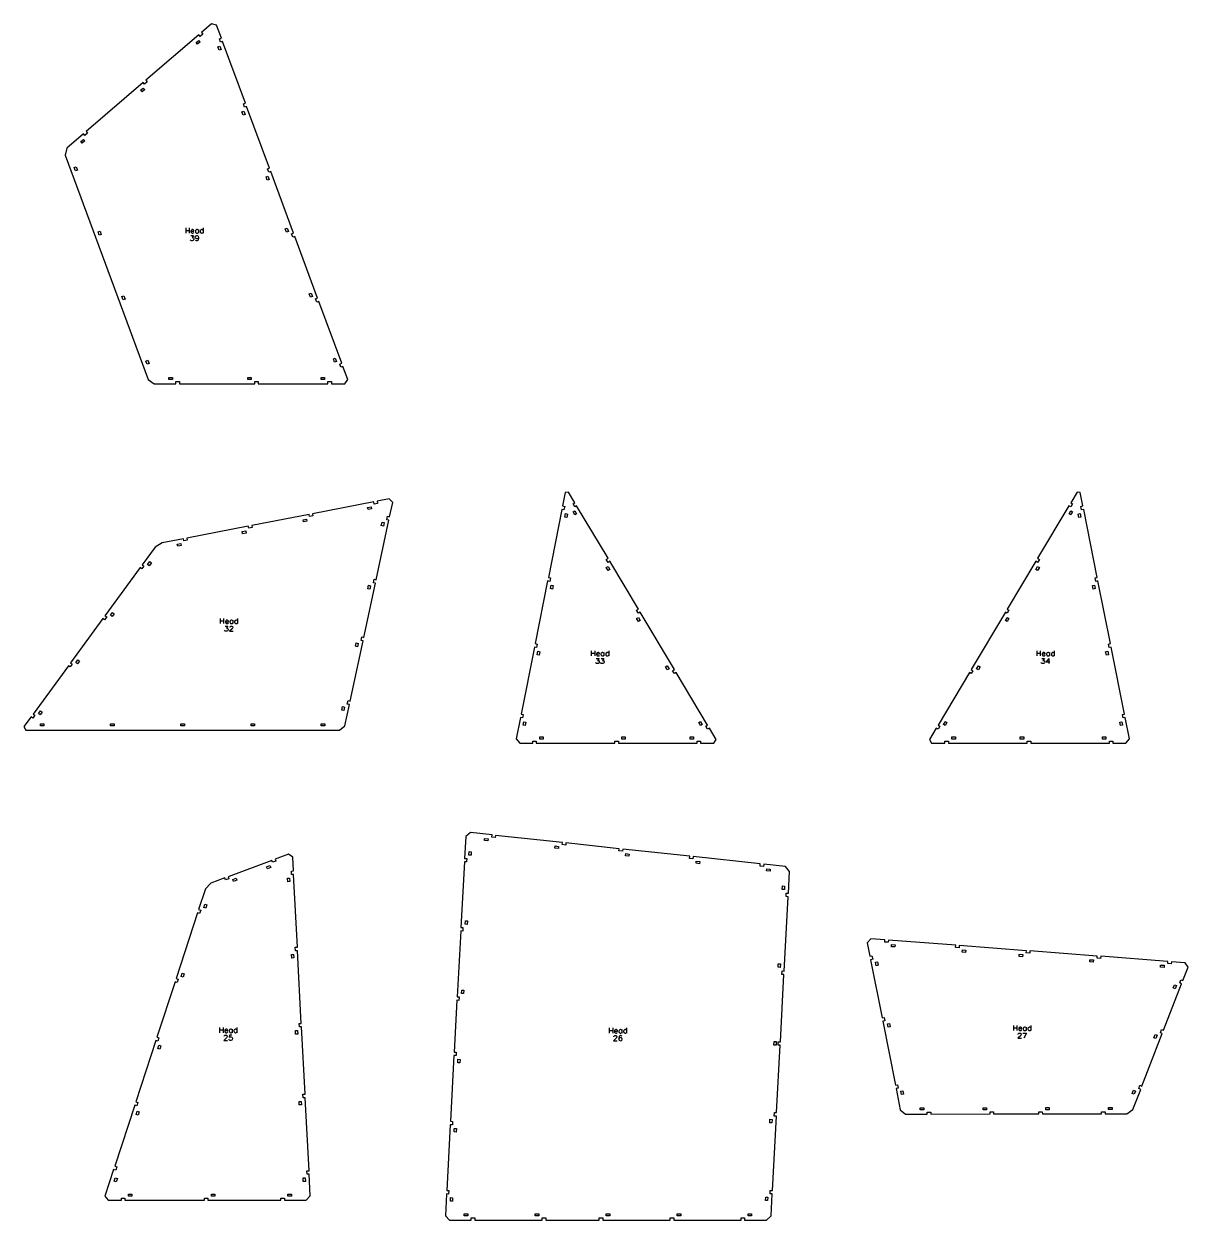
# Model space of a CAD drawing. Header units: metres. Extents: x 99 to 7850, y 59 to 3503.
# Drawn here: x 2386 to 4054, y 1789 to 3503 of the extents above; entities that cross this region are included whole.
import ezdxf

# ---------------------------------------------------------------- set-up
doc = ezdxf.new("R2010")
doc.units = ezdxf.units.M
doc.layers.add('head_cuts', color=7, linetype='Continuous')
doc.layers.add('head_marks', color=7, linetype='Continuous')

msp = doc.modelspace()

# ---------------------------------------------------------------- linework, layer by layer
at = {"layer": 'head_cuts'}
for points in [[(2572.9, 2987.4), (2604, 2987.4), (2604, 2990.4), (2609, 2990.4), (2609, 2987.4), (2716.9, 2987.4), (2716.9, 2990.4), (2721.9, 2990.4), (2721.9, 2987.4), (2821.8, 2987.4), (2821.8, 2990.4), (2826.8, 2990.4), (2826.8, 2987.4), (2845.9, 2987.4), (2850.1, 2993.4), (2843.2, 3012.1), (2840.4, 3011), (2838.6, 3015.7), (2841.4, 3016.8), (2808.7, 3105.2), (2805.9, 3104.2), (2804.1, 3108.9), (2806.9, 3109.9), (2774.2, 3198.4), (2771.4, 3197.3), (2769.6, 3202), (2772.4, 3203.1), (2739.7, 3291.5), (2736.9, 3290.5), (2735.1, 3295.2), (2738, 3296.2), (2705.2, 3384.6), (2702.4, 3383.6), (2700.6, 3388.3), (2703.5, 3389.3), (2670.7, 3477.8), (2667.9, 3476.7), (2666.2, 3481.4), (2669, 3482.5), (2662, 3501.2), (2655, 3503), (2640.5, 3490.5), (2642.4, 3488.2), (2638.6, 3485), (2636.7, 3487.2), (2560.9, 3422.2), (2562.9, 3419.9), (2559.1, 3416.7), (2557.1, 3418.9), (2475.2, 3348.7), (2477.2, 3346.4), (2473.4, 3343.1), (2471.4, 3345.4), (2447.8, 3325.1), (2445.2, 3315), (2564.3, 2993.4)], [(2636.8, 3479.4), (2638.7, 3477.2), (2634.9, 3473.9), (2633, 3476.2)], [(2668.6, 3466.3), (2665.7, 3465.3), (2664, 3470), (2666.8, 3471)], [(2557.2, 3411.1), (2559.2, 3408.9), (2555.4, 3405.6), (2553.4, 3407.9)], [(2703, 3373.2), (2700.2, 3372.1), (2698.5, 3376.8), (2701.3, 3377.9)], [(2471.6, 3337.6), (2473.5, 3335.3), (2469.7, 3332.1), (2467.8, 3334.3)], [(2458.2, 3297.3), (2461, 3298.3), (2462.7, 3293.6), (2459.9, 3292.6)], [(2737.5, 3280), (2734.7, 3279), (2733, 3283.7), (2735.8, 3284.7)], [(2492.4, 3204.9), (2495.2, 3205.9), (2496.9, 3201.2), (2494.1, 3200.2)], [(2765.1, 3205.7), (2762.3, 3204.6), (2760.5, 3209.3), (2763.3, 3210.4)], [(2526.6, 3112.4), (2529.4, 3113.5), (2531.2, 3108.8), (2528.4, 3107.7)], [(2799.6, 3112.5), (2796.8, 3111.5), (2795, 3116.2), (2797.8, 3117.2)], [(2560.8, 3020), (2563.7, 3021), (2565.4, 3016.4), (2562.6, 3015.3)], [(2834.1, 3019.4), (2831.3, 3018.3), (2829.5, 3023), (2832.3, 3024.1)], [(2594, 2993.4), (2594, 2996.4), (2599, 2996.4), (2599, 2993.4)], [(2706.9, 2993.4), (2706.9, 2996.4), (2711.9, 2996.4), (2711.9, 2993.4)], [(2811.8, 2993.4), (2811.8, 2996.4), (2816.8, 2996.4), (2816.8, 2993.4)], [(3096.5, 2472.3), (3115.1, 2472.3), (3115.1, 2475.3), (3120.1, 2475.3), (3120.1, 2472.3), (3232.8, 2472.3), (3232.8, 2475.3), (3237.8, 2475.3), (3237.8, 2472.3), (3350.6, 2472.3), (3350.6, 2475.3), (3355.6, 2475.3), (3355.6, 2472.3), (3374.8, 2472.3), (3377.9, 2477.7), (3368.3, 2493.9), (3365.7, 2492.4), (3363.1, 2496.7), (3365.7, 2498.2), (3320.7, 2573.6), (3318.1, 2572.1), (3315.6, 2576.3), (3318.1, 2577.9), (3269.1, 2660), (3266.6, 2658.5), (3264, 2662.8), (3266.6, 2664.3), (3225.6, 2733), (3223, 2731.4), (3220.4, 2735.7), (3223, 2737.3), (3178, 2812.6), (3175.4, 2811.1), (3172.9, 2815.4), (3175.5, 2816.9), (3166.3, 2832.3), (3161.8, 2831.5), (3158, 2812.3), (3160.9, 2811.7), (3159.9, 2806.8), (3157, 2807.4), (3137.5, 2709.8), (3140.5, 2709.2), (3139.5, 2704.3), (3136.5, 2704.9), (3118.6, 2615.1), (3121.5, 2614.5), (3120.6, 2609.6), (3117.6, 2610.2), (3098.4, 2514), (3101.4, 2513.4), (3100.4, 2508.5), (3097.4, 2509.1), (3091.4, 2478.5)], [(3686.6, 2472.3), (3705.8, 2472.3), (3705.8, 2475.3), (3710.8, 2475.3), (3710.8, 2472.3), (3823.6, 2472.3), (3823.6, 2475.3), (3828.6, 2475.3), (3828.6, 2472.3), (3941.4, 2472.3), (3941.4, 2475.3), (3946.4, 2475.3), (3946.4, 2472.3), (3965, 2472.3), (3970.1, 2478.5), (3964, 2509.1), (3961.1, 2508.5), (3960.1, 2513.4), (3963, 2514), (3943.8, 2610.2), (3940.9, 2609.6), (3939.9, 2614.5), (3942.9, 2615.1), (3924.9, 2704.9), (3922, 2704.3), (3921, 2709.2), (3923.9, 2709.8), (3904.5, 2807.4), (3901.5, 2806.8), (3900.5, 2811.7), (3903.5, 2812.3), (3899.7, 2831.5), (3895.2, 2832.3), (3886, 2816.9), (3888.6, 2815.4), (3886, 2811.1), (3883.4, 2812.6), (3838.4, 2737.3), (3841, 2735.7), (3838.5, 2731.4), (3835.9, 2733), (3794.9, 2664.3), (3797.5, 2662.8), (3794.9, 2658.5), (3792.3, 2660), (3743.3, 2577.9), (3745.9, 2576.3), (3743.3, 2572.1), (3740.8, 2573.6), (3695.8, 2498.2), (3698.3, 2496.7), (3695.8, 2492.4), (3693.2, 2493.9), (3683.5, 2477.7)], [(2388.7, 2491.2), (2838.2, 2491.2), (2845.9, 2497.4), (2852.5, 2527.8), (2849.5, 2528.5), (2850.6, 2533.4), (2853.5, 2532.7), (2872, 2619.1), (2869.1, 2619.7), (2870.1, 2624.6), (2873.1, 2624), (2889.7, 2701.7), (2886.8, 2702.3), (2887.8, 2707.2), (2890.8, 2706.6), (2909.1, 2792), (2906.2, 2792.6), (2907.2, 2797.5), (2910.1, 2796.9), (2914.5, 2817.3), (2909.6, 2822.3), (2892.2, 2819), (2892.8, 2816), (2887.9, 2815.1), (2887.3, 2818), (2799.6, 2801.1), (2800.2, 2798.1), (2795.3, 2797.2), (2794.7, 2800.1), (2712.5, 2784.3), (2713.1, 2781.3), (2708.2, 2780.4), (2707.6, 2783.3), (2619.5, 2766.3), (2620, 2763.3), (2615.1, 2762.4), (2614.6, 2765.3), (2584, 2759.4), (2574, 2753.1), (2555.6, 2728), (2558, 2726.2), (2555.1, 2722.2), (2552.7, 2723.9), (2502.3, 2655.1), (2504.7, 2653.3), (2501.8, 2649.3), (2499.3, 2651.1), (2452.8, 2587.4), (2455.2, 2585.6), (2452.2, 2581.6), (2449.8, 2583.3), (2399.3, 2514.2), (2401.7, 2512.5), (2398.7, 2508.4), (2396.3, 2510.2), (2386.1, 2496.3)], [(2883.6, 2811.2), (2884.1, 2808.2), (2879.2, 2807.3), (2878.6, 2810.2)], [(3161.9, 2801.3), (3164.8, 2800.7), (3163.9, 2795.8), (3160.9, 2796.4)], [(3178, 2801), (3175.4, 2799.4), (3172.9, 2803.7), (3175.4, 2805.3)], [(3886, 2805.3), (3888.6, 2803.7), (3886, 2799.4), (3883.5, 2801)], [(3900.5, 2796.4), (3897.6, 2795.8), (3896.6, 2800.7), (3899.6, 2801.3)], [(2791, 2793.3), (2791.5, 2790.3), (2786.6, 2789.4), (2786.1, 2792.3)], [(2901.1, 2783.5), (2898.2, 2784.1), (2899.2, 2789), (2902.2, 2788.4)], [(2703.9, 2776.5), (2704.4, 2773.5), (2699.5, 2772.6), (2698.9, 2775.5)], [(2610.8, 2758.5), (2611.4, 2755.6), (2606.5, 2754.6), (2605.9, 2757.6)], [(2566.4, 2732.5), (2568.8, 2730.7), (2565.8, 2726.7), (2563.4, 2728.5)], [(3225.6, 2721.3), (3223, 2719.8), (3220.4, 2724.1), (3223, 2725.6)], [(3838.5, 2725.6), (3841, 2724.1), (3838.5, 2719.8), (3835.9, 2721.3)], [(2881.8, 2693.1), (2878.8, 2693.8), (2879.9, 2698.7), (2882.8, 2698)], [(3141.4, 2698.8), (3144.4, 2698.2), (3143.4, 2693.3), (3140.5, 2693.9)], [(3921, 2693.9), (3918.1, 2693.3), (3917.1, 2698.2), (3920, 2698.8)], [(2513, 2659.6), (2515.5, 2657.8), (2512.5, 2653.8), (2510.1, 2655.6)], [(3269.1, 2648.3), (3266.5, 2646.8), (3264, 2651.1), (3266.5, 2652.6)], [(3794.9, 2652.6), (3797.5, 2651.1), (3794.9, 2646.8), (3792.4, 2648.3)], [(2864, 2610.5), (2861.1, 2611.2), (2862.2, 2616.1), (2865.1, 2615.4)], [(2463.5, 2591.9), (2465.9, 2590.1), (2463, 2586.1), (2460.6, 2587.9)], [(3122.5, 2604.1), (3125.5, 2603.5), (3124.5, 2598.6), (3121.6, 2599.2)], [(3939.9, 2599.2), (3937, 2598.6), (3936, 2603.5), (3938.9, 2604.1)], [(3310.4, 2579.1), (3307.9, 2577.6), (3305.3, 2581.9), (3307.9, 2583.4)], [(3753.6, 2583.4), (3756.2, 2581.9), (3753.6, 2577.6), (3751, 2579.1)], [(2844.5, 2519.3), (2841.6, 2519.9), (2842.6, 2524.8), (2845.5, 2524.2)], [(2410, 2518.8), (2412.4, 2517), (2409.5, 2512.9), (2407.1, 2514.7)], [(3102.4, 2503), (3105.3, 2502.4), (3104.3, 2497.5), (3101.4, 2498.1)], [(3358, 2499.4), (3355.4, 2497.9), (3352.9, 2502.2), (3355.4, 2503.7)], [(3706, 2503.7), (3708.6, 2502.2), (3706, 2497.9), (3703.5, 2499.4)], [(3960.1, 2498.1), (3957.1, 2497.5), (3956.2, 2502.4), (3959.1, 2503)], [(2409.9, 2497.2), (2409.9, 2500.2), (2414.9, 2500.2), (2414.9, 2497.2)], [(2510.4, 2497.2), (2510.4, 2500.2), (2515.4, 2500.2), (2515.4, 2497.2)], [(2611, 2497.2), (2611, 2500.2), (2616, 2500.2), (2616, 2497.2)], [(2711.5, 2497.2), (2711.5, 2500.2), (2716.5, 2500.2), (2716.5, 2497.2)], [(2812.1, 2497.2), (2812.1, 2500.2), (2817.1, 2500.2), (2817.1, 2497.2)], [(3125.1, 2478.3), (3125.1, 2481.3), (3130.1, 2481.3), (3130.1, 2478.3)], [(3242.8, 2478.3), (3242.8, 2481.3), (3247.8, 2481.3), (3247.8, 2478.3)], [(3340.6, 2478.3), (3340.6, 2481.3), (3345.6, 2481.3), (3345.6, 2478.3)], [(3715.8, 2478.3), (3715.8, 2481.3), (3720.8, 2481.3), (3720.8, 2478.3)], [(3813.6, 2478.3), (3813.6, 2481.3), (3818.6, 2481.3), (3818.6, 2478.3)], [(3931.4, 2478.3), (3931.4, 2481.3), (3936.4, 2481.3), (3936.4, 2478.3)], [(2996, 1789.1), (3027.1, 1789.1), (3027.1, 1792.1), (3032.1, 1792.1), (3032.1, 1789.1), (3128.8, 1789.1), (3128.8, 1792.1), (3133.8, 1792.1), (3133.8, 1789.1), (3210.4, 1789.1), (3210.4, 1792.1), (3215.4, 1792.1), (3215.4, 1789.1), (3312.1, 1789.1), (3312.1, 1792.1), (3317.1, 1792.1), (3317.1, 1789.1), (3413.7, 1789.1), (3413.7, 1792.1), (3418.7, 1792.1), (3418.7, 1789.1), (3449.9, 1789.1), (3456.6, 1795.4), (3458.2, 1826.5), (3455.2, 1826.7), (3455.5, 1831.7), (3458.5, 1831.5), (3464.2, 1938), (3461.2, 1938.2), (3461.5, 1943.1), (3464.5, 1943), (3469.7, 2039.5), (3466.7, 2039.6), (3467, 2044.6), (3469.9, 2044.5), (3475.1, 2140.9), (3472.1, 2141.1), (3472.4, 2146.1), (3475.4, 2145.9), (3481.1, 2252.4), (3478.1, 2252.6), (3478.4, 2257.6), (3481.4, 2257.4), (3483.1, 2288.5), (3477.1, 2295.5), (3446.1, 2298.9), (3445.8, 2295.9), (3440.8, 2296.4), (3441.2, 2299.4), (3345.1, 2309.8), (3344.7, 2306.8), (3339.8, 2307.3), (3340.1, 2310.3), (3244, 2320.7), (3243.7, 2317.7), (3238.7, 2318.2), (3239, 2321.2), (3162.8, 2329.4), (3162.5, 2326.4), (3157.5, 2327), (3157.9, 2330), (3061.8, 2340.3), (3061.4, 2337.3), (3056.5, 2337.9), (3056.8, 2340.9), (3025.8, 2344.2), (3019.2, 2338.5), (3017.5, 2307.4), (3020.5, 2307.3), (3020.2, 2302.3), (3017.2, 2302.4), (3012.2, 2208.3), (3015.2, 2208.1), (3014.9, 2203.1), (3011.9, 2203.3), (3006.8, 2109.1), (3009.8, 2108.9), (3009.5, 2103.9), (3006.6, 2104.1), (3002.6, 2029.9), (3005.6, 2029.7), (3005.3, 2024.7), (3002.3, 2024.9), (2997.2, 1930.7), (3000.2, 1930.5), (3000, 1925.5), (2997, 1925.7), (2991.9, 1831.5), (2994.9, 1831.4), (2994.6, 1826.4), (2991.6, 1826.5), (2990, 1795.4)], [(3051.2, 2335.4), (3050.9, 2332.5), (3045.9, 2333), (3046.2, 2336)], [(3024, 2317.1), (3027, 2316.9), (3026.7, 2311.9), (3023.7, 2312.1)], [(3152.2, 2324.5), (3151.9, 2321.5), (3146.9, 2322.1), (3147.3, 2325.1)], [(3253.3, 2313.6), (3253, 2310.6), (3248, 2311.2), (3248.3, 2314.2)], [(2506.7, 1817.4), (2525.8, 1817.4), (2525.8, 1820.4), (2530.8, 1820.4), (2530.8, 1817.4), (2644.7, 1817.4), (2644.7, 1820.4), (2649.7, 1820.4), (2649.7, 1817.4), (2754.3, 1817.4), (2754.3, 1820.4), (2759.3, 1820.4), (2759.3, 1817.4), (2790.4, 1817.4), (2796.5, 1823.7), (2794.9, 1854.8), (2791.9, 1854.7), (2791.6, 1859.7), (2794.6, 1859.8), (2789.2, 1964.4), (2786.2, 1964.3), (2785.9, 1969.3), (2788.9, 1969.4), (2783.9, 2065.9), (2780.9, 2065.8), (2780.6, 2070.8), (2783.6, 2070.9), (2778.2, 2175.1), (2775.2, 2174.9), (2775, 2179.9), (2778, 2180.1), (2772.6, 2284.3), (2769.6, 2284.1), (2769.3, 2289.1), (2772.3, 2289.3), (2771.3, 2309.3), (2765, 2313.4), (2745.9, 2306.2), (2746.9, 2303.4), (2742.2, 2301.7), (2741.2, 2304.5), (2678.6, 2281), (2679.7, 2278.2), (2675, 2276.5), (2673.9, 2279.3), (2654.1, 2271.8), (2646.2, 2263.6), (2636.5, 2234), (2639.4, 2233), (2637.8, 2228.3), (2635, 2229.2), (2604.2, 2135.2), (2607.1, 2134.2), (2605.5, 2129.5), (2602.7, 2130.4), (2576.8, 2051.1), (2579.6, 2050.2), (2578.1, 2045.5), (2575.2, 2046.4), (2546.5, 1958.7), (2549.4, 1957.7), (2547.8, 1953), (2545, 1953.9), (2516.3, 1866.2), (2519.1, 1865.3), (2517.6, 1860.5), (2514.7, 1861.5), (2502.3, 1823.4)], [(2738.6, 2297.1), (2739.7, 2294.3), (2735, 2292.5), (2733.9, 2295.4)], [(3354.4, 2302.7), (3354, 2299.7), (3349.1, 2300.3), (3349.4, 2303.3)], [(3455.4, 2291.8), (3455.1, 2288.8), (3450.1, 2289.4), (3450.5, 2292.4)], [(2690.1, 2278.9), (2691.1, 2276.1), (2686.5, 2274.3), (2685.4, 2277.2)], [(2767.1, 2274), (2764.1, 2273.8), (2763.8, 2278.8), (2766.8, 2279)], [(3475.7, 2262.7), (3472.7, 2262.9), (3473, 2267.9), (3475.9, 2267.7)], [(2645.4, 2241.6), (2648.2, 2240.7), (2646.7, 2235.9), (2643.8, 2236.9)], [(3018.7, 2217.9), (3021.7, 2217.8), (3021.4, 2212.8), (3018.4, 2212.9)], [(3649.3, 1940.8), (3680.4, 1940.9), (3680.4, 1943.9), (3685.4, 1943.9), (3685.4, 1940.9), (3770.3, 1941.1), (3770.3, 1944.1), (3775.3, 1944.1), (3775.3, 1941.1), (3840.3, 1941.2), (3840.2, 1944.2), (3845.2, 1944.2), (3845.3, 1941.2), (3930.2, 1941.4), (3930.2, 1944.4), (3935.2, 1944.4), (3935.2, 1941.4), (3966.3, 1941.4), (3975, 1947.4), (3986.2, 1976.4), (3983.4, 1977.5), (3985.2, 1982.2), (3988, 1981.1), (4017.2, 2056.4), (4014.4, 2057.5), (4016.2, 2062.1), (4019, 2061.1), (4044.9, 2127.7), (4042.1, 2128.8), (4043.9, 2133.5), (4046.7, 2132.4), (4054.1, 2151.4), (4050.1, 2157.8), (4030.2, 2159.3), (4030, 2156.3), (4025, 2156.7), (4025.2, 2159.7), (3928.9, 2167), (3928.6, 2164), (3923.7, 2164.4), (3923.9, 2167.4), (3827.5, 2174.7), (3827.3, 2171.7), (3822.3, 2172.1), (3822.5, 2175.1), (3726.2, 2182.4), (3725.9, 2179.4), (3720.9, 2179.8), (3721.2, 2182.8), (3624.8, 2190.1), (3624.6, 2187.1), (3619.6, 2187.5), (3619.8, 2190.5), (3599.6, 2192), (3594.5, 2186.3), (3598.3, 2167.1), (3601.2, 2167.7), (3602.2, 2162.8), (3599.2, 2162.2), (3615.7, 2078.9), (3618.6, 2079.5), (3619.6, 2074.6), (3616.6, 2074), (3634.7, 1982.5), (3637.6, 1983.1), (3638.6, 1978.2), (3635.7, 1977.6), (3641.7, 1947.1)], [(3634.3, 2183.4), (3634.1, 2180.4), (3629.1, 2180.8), (3629.3, 2183.8)], [(2772.8, 2164.8), (2769.8, 2164.6), (2769.5, 2169.6), (2772.5, 2169.8)], [(3735.7, 2175.7), (3735.4, 2172.7), (3730.5, 2173.1), (3730.7, 2176.1)], [(3817.1, 2169.5), (3816.9, 2166.5), (3811.9, 2166.9), (3812.1, 2169.9)], [(3918.4, 2161.8), (3918.2, 2158.8), (3913.2, 2159.2), (3913.5, 2162.2)], [(2613, 2142.8), (2615.9, 2141.9), (2614.3, 2137.1), (2611.5, 2138.1)], [(3469.7, 2151.2), (3466.7, 2151.4), (3467, 2156.4), (3470, 2156.2)], [(3606.1, 2158.5), (3609, 2159.1), (3610, 2154.1), (3607, 2153.6)], [(4019.8, 2154.1), (4019.6, 2151.1), (4014.6, 2151.5), (4014.8, 2154.5)], [(4035.7, 2120.6), (4032.9, 2121.7), (4034.7, 2126.3), (4037.5, 2125.3)], [(3013.4, 2118.7), (3016.3, 2118.6), (3016.1, 2113.6), (3013.1, 2113.8)], [(2778.4, 2055.6), (2775.4, 2055.5), (2775.2, 2060.5), (2778.2, 2060.6)], [(3623.5, 2070.3), (3626.4, 2070.9), (3627.4, 2066), (3624.4, 2065.4)], [(2579.4, 2039.8), (2582.2, 2038.8), (2580.7, 2034.1), (2577.8, 2035)], [(3463.7, 2039.8), (3460.7, 2039.9), (3461, 2044.9), (3464, 2044.8)], [(4008, 2049.2), (4005.2, 2050.3), (4007, 2055), (4009.8, 2053.9)], [(3008, 2019.6), (3011, 2019.4), (3010.7, 2014.4), (3007.7, 2014.6)], [(3642.5, 1973.9), (3645.5, 1974.4), (3646.4, 1969.5), (3643.5, 1969)], [(3977, 1969.3), (3974.2, 1970.4), (3976, 1975), (3978.8, 1973.9)], [(2783.7, 1954.1), (2780.7, 1954), (2780.4, 1959), (2783.4, 1959.1)], [(2548.4, 1945.2), (2551.3, 1944.3), (2549.7, 1939.5), (2546.9, 1940.4)], [(3670.4, 1946.9), (3670.4, 1949.9), (3675.4, 1949.9), (3675.4, 1946.9)], [(3760.3, 1947), (3760.3, 1950), (3765.3, 1950.1), (3765.3, 1947.1)], [(3850.2, 1947.2), (3850.2, 1950.2), (3855.2, 1950.2), (3855.2, 1947.2)], [(3940.2, 1947.4), (3940.2, 1950.4), (3945.2, 1950.4), (3945.2, 1947.4)], [(3002.7, 1920.4), (3005.7, 1920.2), (3005.4, 1915.2), (3002.4, 1915.4)], [(3457.7, 1928.3), (3454.7, 1928.5), (3455, 1933.5), (3458, 1933.3)], [(2517.1, 1849.5), (2520, 1848.5), (2518.4, 1843.8), (2515.6, 1844.7)], [(2789.4, 1844.5), (2786.4, 1844.4), (2786.1, 1849.4), (2789.1, 1849.5)], [(2535.8, 1823.4), (2535.8, 1826.4), (2540.8, 1826.4), (2540.8, 1823.4)], [(2654.7, 1823.4), (2654.7, 1826.4), (2659.7, 1826.4), (2659.7, 1823.4)], [(2764.3, 1823.4), (2764.3, 1826.4), (2769.3, 1826.4), (2769.3, 1823.4)], [(2997.3, 1821.2), (3000.3, 1821.1), (3000.1, 1816.1), (2997.1, 1816.2)], [(3451.7, 1816.9), (3448.7, 1817), (3449, 1822), (3452, 1821.9)], [(3017.1, 1795.1), (3017.1, 1798.1), (3022.1, 1798.1), (3022.1, 1795.1)], [(3118.8, 1795.1), (3118.8, 1798.1), (3123.8, 1798.1), (3123.8, 1795.1)], [(3220.4, 1795.1), (3220.4, 1798.1), (3225.4, 1798.1), (3225.4, 1795.1)], [(3322.1, 1795.1), (3322.1, 1798.1), (3327.1, 1798.1), (3327.1, 1795.1)], [(3423.7, 1795.1), (3423.7, 1798.1), (3428.7, 1798.1), (3428.7, 1795.1)]]:
    msp.add_lwpolyline(points, close=True, dxfattribs=at)
at = {"layer": 'head_marks'}
for p, q in [((2617.9, 3210.7), (2617.9, 3203.2)), ((2617.9, 3207.2), (2622.9, 3207.2)), ((2622.9, 3210.7), (2622.9, 3203.2)), ((2625.8, 3207.2), (2625.4, 3206.1)), ((2625.4, 3206.1), (2629.7, 3206.1)), ((2625.4, 3206.1), (2625.4, 3205.4)), ((2625.4, 3205.4), (2625.8, 3204.3)), ((2626.5, 3207.9), (2625.8, 3207.2)), ((2627.2, 3208.2), (2626.5, 3207.9)), ((2628.3, 3208.2), (2627.2, 3208.2)), ((2629, 3207.9), (2628.3, 3208.2)), ((2629.3, 3207.5), (2629, 3207.9)), ((2629.7, 3206.8), (2629.3, 3207.5)), ((2629.7, 3206.1), (2629.7, 3206.8)), ((2632.2, 3207.2), (2631.8, 3206.1)), ((2631.8, 3206.1), (2631.8, 3205.4)), ((2631.8, 3205.4), (2632.2, 3204.3)), ((2632.9, 3207.9), (2632.2, 3207.2)), ((2633.6, 3208.2), (2632.9, 3207.9)), ((2634.7, 3208.2), (2633.6, 3208.2)), ((2635.4, 3207.9), (2634.7, 3208.2)), ((2636.1, 3207.2), (2635.4, 3207.9)), ((2636.1, 3208.2), (2636.1, 3203.2)), ((2639, 3207.2), (2638.6, 3206.1)), ((2638.6, 3206.1), (2638.6, 3205.4)), ((2638.6, 3205.4), (2639, 3204.3)), ((2639.7, 3207.9), (2639, 3207.2)), ((2640.4, 3208.2), (2639.7, 3207.9)), ((2641.5, 3208.2), (2640.4, 3208.2)), ((2642.2, 3207.9), (2641.5, 3208.2)), ((2642.9, 3207.2), (2642.2, 3207.9)), ((2642.9, 3210.7), (2642.9, 3203.2)), ((2624.9, 3193), (2624.5, 3193.7)), ((2625.2, 3192.6), (2624.9, 3193)), ((2625.2, 3199.7), (2629.2, 3199.7)), ((2626.3, 3192.2), (2625.2, 3192.6)), ((2625.8, 3204.3), (2626.5, 3203.6)), ((2627.4, 3192.2), (2626.3, 3192.2)), ((2626.5, 3203.6), (2627.2, 3203.2)), ((2629.2, 3199.7), (2627, 3196.9)), ((2627, 3196.9), (2628.1, 3196.9)), ((2627.2, 3203.2), (2628.3, 3203.2)), ((2628.4, 3192.6), (2627.4, 3192.2)), ((2628.1, 3196.9), (2628.8, 3196.5)), ((2628.3, 3203.2), (2629, 3203.6)), ((2629.2, 3193.3), (2628.4, 3192.6)), ((2628.8, 3196.5), (2629.2, 3196.2)), ((2629, 3203.6), (2629.7, 3204.3)), ((2629.2, 3196.2), (2629.5, 3195.1)), ((2629.5, 3194.4), (2629.2, 3193.3)), ((2629.5, 3195.1), (2629.5, 3194.4)), ((2631.7, 3197.6), (2632, 3198.7)), ((2631.7, 3197.2), (2631.7, 3197.6)), ((2632, 3196.2), (2631.7, 3197.2)), ((2632, 3198.7), (2632.7, 3199.4)), ((2632.7, 3195.5), (2632, 3196.2)), ((2632.4, 3192.6), (2632, 3193.3)), ((2632.2, 3204.3), (2632.9, 3203.6)), ((2633.4, 3192.2), (2632.4, 3192.6)), ((2632.7, 3199.4), (2633.8, 3199.7)), ((2633.8, 3195.1), (2632.7, 3195.5)), ((2632.9, 3203.6), (2633.6, 3203.2)), ((2634.2, 3192.2), (2633.4, 3192.2)), ((2633.6, 3203.2), (2634.7, 3203.2)), ((2633.8, 3199.7), (2634.2, 3199.7)), ((2634.2, 3195.1), (2633.8, 3195.1)), ((2634.2, 3199.7), (2635.2, 3199.4)), ((2635.2, 3195.5), (2634.2, 3195.1)), ((2635.2, 3192.6), (2634.2, 3192.2)), ((2634.7, 3203.2), (2635.4, 3203.6)), ((2635.2, 3199.4), (2635.9, 3198.7)), ((2635.9, 3196.2), (2635.2, 3195.5)), ((2635.9, 3193.7), (2635.2, 3192.6)), ((2635.4, 3203.6), (2636.1, 3204.3)), ((2635.9, 3198.7), (2636.3, 3197.2)), ((2636.3, 3197.2), (2635.9, 3196.2)), ((2636.3, 3195.5), (2635.9, 3193.7)), ((2636.3, 3197.2), (2636.3, 3195.5)), ((2639, 3204.3), (2639.7, 3203.6)), ((2639.7, 3203.6), (2640.4, 3203.2)), ((2640.4, 3203.2), (2641.5, 3203.2)), ((2641.5, 3203.2), (2642.2, 3203.6)), ((2642.2, 3203.6), (2642.9, 3204.3)), ((2667.3, 2651.2), (2667.3, 2643.7)), ((2667.3, 2647.6), (2672.3, 2647.6)), ((2672.3, 2651.2), (2672.3, 2643.7)), ((2674.4, 2640.2), (2678.4, 2640.2)), ((2675.2, 2647.6), (2674.8, 2646.5)), ((2674.8, 2646.5), (2679.1, 2646.5)), ((2674.8, 2646.5), (2674.8, 2645.8)), ((2674.8, 2645.8), (2675.2, 2644.7)), ((2675.9, 2648.3), (2675.2, 2647.6)), ((2675.2, 2644.7), (2675.9, 2644)), ((2676.6, 2648.7), (2675.9, 2648.3)), ((2675.9, 2644), (2676.6, 2643.7)), ((2678.4, 2640.2), (2676.2, 2637.3)), ((2677.7, 2648.7), (2676.6, 2648.7)), ((2676.6, 2643.7), (2677.7, 2643.7)), ((2678.4, 2648.3), (2677.7, 2648.7)), ((2677.7, 2643.7), (2678.4, 2644)), ((2678.7, 2647.9), (2678.4, 2648.3)), ((2678.4, 2644), (2679.1, 2644.7)), ((2679.1, 2647.2), (2678.7, 2647.9)), ((2679.1, 2646.5), (2679.1, 2647.2)), ((2681.6, 2647.6), (2681.2, 2646.5)), ((2681.2, 2646.5), (2681.2, 2645.8)), ((2681.2, 2645.8), (2681.6, 2644.7)), ((2681.2, 2638.7), (2681.6, 2639.4)), ((2682.3, 2648.3), (2681.6, 2647.6)), ((2681.6, 2644.7), (2682.3, 2644)), ((2681.6, 2639.4), (2681.9, 2639.8)), ((2681.9, 2639.8), (2682.7, 2640.2)), ((2683, 2648.7), (2682.3, 2648.3)), ((2682.3, 2644), (2683, 2643.7)), ((2682.7, 2640.2), (2684.1, 2640.2)), ((2684.1, 2648.7), (2683, 2648.7)), ((2683, 2643.7), (2684.1, 2643.7)), ((2684.8, 2648.3), (2684.1, 2648.7)), ((2684.1, 2643.7), (2684.8, 2644)), ((2684.1, 2640.2), (2684.8, 2639.8)), ((2685.5, 2647.6), (2684.8, 2648.3)), ((2684.8, 2644), (2685.5, 2644.7)), ((2684.8, 2639.8), (2685.2, 2639.4)), ((2685.2, 2639.4), (2685.5, 2638.7)), ((2685.5, 2648.7), (2685.5, 2643.7)), ((2688.4, 2647.6), (2688, 2646.5)), ((2688, 2646.5), (2688, 2645.8)), ((2688, 2645.8), (2688.4, 2644.7)), ((2689.1, 2648.3), (2688.4, 2647.6)), ((2688.4, 2644.7), (2689.1, 2644)), ((2689.8, 2648.7), (2689.1, 2648.3)), ((2689.1, 2644), (2689.8, 2643.7)), ((2690.9, 2648.7), (2689.8, 2648.7)), ((2689.8, 2643.7), (2690.9, 2643.7)), ((2691.6, 2648.3), (2690.9, 2648.7)), ((2690.9, 2643.7), (2691.6, 2644)), ((2692.3, 2647.6), (2691.6, 2648.3)), ((2691.6, 2644), (2692.3, 2644.7)), ((2692.3, 2651.2), (2692.3, 2643.7)), ((2674.1, 2633.4), (2673.7, 2634.1)), ((2674.4, 2633), (2674.1, 2633.4)), ((2675.5, 2632.7), (2674.4, 2633)), ((2676.6, 2632.7), (2675.5, 2632.7)), ((2676.2, 2637.3), (2677.3, 2637.3)), ((2677.7, 2633), (2676.6, 2632.7)), ((2677.3, 2637.3), (2678, 2636.9)), ((2678.4, 2633.7), (2677.7, 2633)), ((2678, 2636.9), (2678.4, 2636.6)), ((2678.4, 2636.6), (2678.7, 2635.5)), ((2678.7, 2634.8), (2678.4, 2633.7)), ((2678.7, 2635.5), (2678.7, 2634.8)), ((2684.4, 2636.2), (2680.9, 2632.7)), ((2680.9, 2632.7), (2685.9, 2632.7)), ((2681.2, 2638.4), (2681.2, 2638.7)), ((2685.2, 2637.3), (2684.4, 2636.2)), ((2685.5, 2638), (2685.2, 2637.3)), ((2685.5, 2638.7), (2685.5, 2638)), ((3199, 2604.9), (3199, 2597.4)), ((3199, 2601.3), (3204, 2601.3)), ((3204, 2604.9), (3204, 2597.4)), ((3206.2, 2593.9), (3210.1, 2593.9)), ((3206.9, 2601.3), (3206.5, 2600.2)), ((3206.5, 2600.2), (3210.8, 2600.2)), ((3206.5, 2600.2), (3206.5, 2599.5)), ((3206.5, 2599.5), (3206.9, 2598.5)), ((3207.6, 2602), (3206.9, 2601.3)), ((3206.9, 2598.5), (3207.6, 2597.7)), ((3208.3, 2602.4), (3207.6, 2602)), ((3207.6, 2597.7), (3208.3, 2597.4)), ((3210.1, 2593.9), (3207.9, 2591)), ((3207.9, 2591), (3209, 2591)), ((3209.4, 2602.4), (3208.3, 2602.4)), ((3208.3, 2597.4), (3209.4, 2597.4)), ((3209, 2591), (3209.7, 2590.7)), ((3210.1, 2602), (3209.4, 2602.4)), ((3209.4, 2597.4), (3210.1, 2597.7)), ((3209.7, 2590.7), (3210.1, 2590.3)), ((3210.4, 2601.7), (3210.1, 2602)), ((3210.1, 2597.7), (3210.8, 2598.5)), ((3210.1, 2590.3), (3210.4, 2589.2)), ((3210.4, 2588.5), (3210.1, 2587.5)), ((3210.8, 2601), (3210.4, 2601.7)), ((3210.4, 2589.2), (3210.4, 2588.5)), ((3210.8, 2600.2), (3210.8, 2601)), ((3213.3, 2601.3), (3212.9, 2600.2)), ((3212.9, 2600.2), (3212.9, 2599.5)), ((3212.9, 2599.5), (3213.3, 2598.5)), ((3214, 2602), (3213.3, 2601.3)), ((3213.3, 2598.5), (3214, 2597.7)), ((3213.3, 2593.9), (3217.2, 2593.9)), ((3214.7, 2602.4), (3214, 2602)), ((3214, 2597.7), (3214.7, 2597.4)), ((3215.8, 2602.4), (3214.7, 2602.4)), ((3214.7, 2597.4), (3215.8, 2597.4)), ((3217.2, 2593.9), (3215.1, 2591)), ((3215.1, 2591), (3216.2, 2591)), ((3216.5, 2602), (3215.8, 2602.4)), ((3215.8, 2597.4), (3216.5, 2597.7)), ((3216.2, 2591), (3216.9, 2590.7)), ((3217.2, 2601.3), (3216.5, 2602)), ((3216.5, 2597.7), (3217.2, 2598.5)), ((3216.9, 2590.7), (3217.2, 2590.3)), ((3217.2, 2602.4), (3217.2, 2597.4)), ((3217.2, 2590.3), (3217.6, 2589.2)), ((3217.6, 2588.5), (3217.2, 2587.5)), ((3217.6, 2589.2), (3217.6, 2588.5)), ((3220.1, 2601.3), (3219.7, 2600.2)), ((3219.7, 2600.2), (3219.7, 2599.5)), ((3219.7, 2599.5), (3220.1, 2598.5)), ((3220.8, 2602), (3220.1, 2601.3)), ((3220.1, 2598.5), (3220.8, 2597.7)), ((3221.5, 2602.4), (3220.8, 2602)), ((3220.8, 2597.7), (3221.5, 2597.4)), ((3222.6, 2602.4), (3221.5, 2602.4)), ((3221.5, 2597.4), (3222.6, 2597.4)), ((3223.3, 2602), (3222.6, 2602.4)), ((3222.6, 2597.4), (3223.3, 2597.7)), ((3224, 2601.3), (3223.3, 2602)), ((3223.3, 2597.7), (3224, 2598.5)), ((3224, 2604.9), (3224, 2597.4)), ((3837.4, 2604.9), (3837.4, 2597.4)), ((3837.4, 2601.3), (3842.4, 2601.3)), ((3842.4, 2604.9), (3842.4, 2597.4)), ((3844.4, 2593.9), (3848.3, 2593.9)), ((3845.3, 2601.3), (3844.9, 2600.2)), ((3844.9, 2600.2), (3849.2, 2600.2)), ((3844.9, 2600.2), (3844.9, 2599.5)), ((3844.9, 2599.5), (3845.3, 2598.5)), ((3846, 2602), (3845.3, 2601.3)), ((3845.3, 2598.5), (3846, 2597.7)), ((3846.7, 2602.4), (3846, 2602)), ((3846, 2597.7), (3846.7, 2597.4)), ((3848.3, 2593.9), (3846.2, 2591)), ((3846.2, 2591), (3847.3, 2591)), ((3847.8, 2602.4), (3846.7, 2602.4)), ((3846.7, 2597.4), (3847.8, 2597.4)), ((3847.3, 2591), (3848, 2590.7)), ((3848.5, 2602), (3847.8, 2602.4)), ((3847.8, 2597.4), (3848.5, 2597.7)), ((3848, 2590.7), (3848.3, 2590.3)), ((3848.3, 2590.3), (3848.7, 2589.2)), ((3848.7, 2588.5), (3848.3, 2587.5)), ((3848.9, 2601.7), (3848.5, 2602)), ((3848.5, 2597.7), (3849.2, 2598.5)), ((3848.7, 2589.2), (3848.7, 2588.5)), ((3849.2, 2601), (3848.9, 2601.7)), ((3849.2, 2600.2), (3849.2, 2601)), ((3854.4, 2593.9), (3850.8, 2588.9)), ((3850.8, 2588.9), (3856.2, 2588.9)), ((3851.7, 2601.3), (3851.4, 2600.2)), ((3851.4, 2600.2), (3851.4, 2599.5)), ((3851.4, 2599.5), (3851.7, 2598.5)), ((3852.4, 2602), (3851.7, 2601.3)), ((3851.7, 2598.5), (3852.4, 2597.7)), ((3853.2, 2602.4), (3852.4, 2602)), ((3852.4, 2597.7), (3853.2, 2597.4)), ((3854.2, 2602.4), (3853.2, 2602.4)), ((3853.2, 2597.4), (3854.2, 2597.4)), ((3854.9, 2602), (3854.2, 2602.4)), ((3854.2, 2597.4), (3854.9, 2597.7)), ((3854.4, 2593.9), (3854.4, 2586.4)), ((3855.7, 2601.3), (3854.9, 2602)), ((3854.9, 2597.7), (3855.7, 2598.5)), ((3855.7, 2602.4), (3855.7, 2597.4)), ((3858.5, 2601.3), (3858.2, 2600.2)), ((3858.2, 2600.2), (3858.2, 2599.5)), ((3858.2, 2599.5), (3858.5, 2598.5)), ((3859.2, 2602), (3858.5, 2601.3)), ((3858.5, 2598.5), (3859.2, 2597.7)), ((3859.9, 2602.4), (3859.2, 2602)), ((3859.2, 2597.7), (3859.9, 2597.4)), ((3861, 2602.4), (3859.9, 2602.4)), ((3859.9, 2597.4), (3861, 2597.4)), ((3861.7, 2602), (3861, 2602.4)), ((3861, 2597.4), (3861.7, 2597.7)), ((3862.4, 2601.3), (3861.7, 2602)), ((3861.7, 2597.7), (3862.4, 2598.5)), ((3862.4, 2604.9), (3862.4, 2597.4)), ((3205.8, 2587.1), (3205.4, 2587.8)), ((3206.2, 2586.7), (3205.8, 2587.1)), ((3207.2, 2586.4), (3206.2, 2586.7)), ((3208.3, 2586.4), (3207.2, 2586.4)), ((3209.4, 2586.7), (3208.3, 2586.4)), ((3210.1, 2587.5), (3209.4, 2586.7)), ((3212.9, 2587.1), (3212.6, 2587.8)), ((3213.3, 2586.7), (3212.9, 2587.1)), ((3214.4, 2586.4), (3213.3, 2586.7)), ((3215.4, 2586.4), (3214.4, 2586.4)), ((3216.5, 2586.7), (3215.4, 2586.4)), ((3217.2, 2587.5), (3216.5, 2586.7)), ((3844, 2587.1), (3843.7, 2587.8)), ((3844.4, 2586.7), (3844, 2587.1)), ((3845.5, 2586.4), (3844.4, 2586.7)), ((3846.5, 2586.4), (3845.5, 2586.4)), ((3847.6, 2586.7), (3846.5, 2586.4)), ((3848.3, 2587.5), (3847.6, 2586.7)), ((2666.4, 2065.1), (2666.4, 2057.6)), ((2666.4, 2061.6), (2671.4, 2061.6)), ((2671.4, 2065.1), (2671.4, 2057.6)), ((2674.2, 2061.6), (2673.9, 2060.5)), ((2673.9, 2060.5), (2678.1, 2060.5)), ((2673.9, 2060.5), (2673.9, 2059.8)), ((2673.9, 2059.8), (2674.2, 2058.7)), ((2674.9, 2062.3), (2674.2, 2061.6)), ((2674.2, 2058.7), (2674.9, 2058)), ((2675.6, 2062.6), (2674.9, 2062.3)), ((2674.9, 2058), (2675.6, 2057.6)), ((2676.7, 2062.6), (2675.6, 2062.6)), ((2675.6, 2057.6), (2676.7, 2057.6)), ((2677.4, 2062.3), (2676.7, 2062.6)), ((2676.7, 2057.6), (2677.4, 2058)), ((2677.8, 2061.9), (2677.4, 2062.3)), ((2677.4, 2058), (2678.1, 2058.7)), ((2678.1, 2061.2), (2677.8, 2061.9)), ((2678.1, 2060.5), (2678.1, 2061.2)), ((2680.6, 2061.6), (2680.3, 2060.5)), ((2680.3, 2060.5), (2680.3, 2059.8)), ((2680.3, 2059.8), (2680.6, 2058.7)), ((2681.4, 2062.3), (2680.6, 2061.6)), ((2680.6, 2058.7), (2681.4, 2058)), ((2682.1, 2062.6), (2681.4, 2062.3)), ((2681.4, 2058), (2682.1, 2057.6)), ((2683.1, 2062.6), (2682.1, 2062.6)), ((2682.1, 2057.6), (2683.1, 2057.6)), ((2683.9, 2062.3), (2683.1, 2062.6)), ((2683.1, 2057.6), (2683.9, 2058)), ((2684.6, 2061.6), (2683.9, 2062.3)), ((2683.9, 2058), (2684.6, 2058.7)), ((2684.6, 2062.6), (2684.6, 2057.6)), ((2687.4, 2061.6), (2687.1, 2060.5)), ((2687.1, 2060.5), (2687.1, 2059.8)), ((2687.1, 2059.8), (2687.4, 2058.7)), ((2688.1, 2062.3), (2687.4, 2061.6)), ((2687.4, 2058.7), (2688.1, 2058)), ((2688.9, 2062.6), (2688.1, 2062.3)), ((2688.1, 2058), (2688.9, 2057.6)), ((2689.9, 2062.6), (2688.9, 2062.6)), ((2688.9, 2057.6), (2689.9, 2057.6)), ((2690.6, 2062.3), (2689.9, 2062.6)), ((2689.9, 2057.6), (2690.6, 2058)), ((2691.4, 2061.6), (2690.6, 2062.3)), ((2690.6, 2058), (2691.4, 2058.7)), ((2691.4, 2065.1), (2691.4, 2057.6)), ((3224.7, 2064.5), (3224.7, 2057)), ((3224.7, 2060.9), (3229.7, 2060.9)), ((3229.7, 2064.5), (3229.7, 2057)), ((3232.5, 2060.9), (3232.2, 2059.8)), ((3232.2, 2059.8), (3236.5, 2059.8)), ((3232.2, 2059.8), (3232.2, 2059.1)), ((3232.2, 2059.1), (3232.5, 2058)), ((3233.3, 2061.6), (3232.5, 2060.9)), ((3232.5, 2058), (3233.3, 2057.3)), ((3234, 2062), (3233.3, 2061.6)), ((3233.3, 2057.3), (3234, 2057)), ((3235, 2062), (3234, 2062)), ((3234, 2057), (3235, 2057)), ((3235.8, 2061.6), (3235, 2062)), ((3235, 2057), (3235.8, 2057.3)), ((3236.1, 2061.3), (3235.8, 2061.6)), ((3235.8, 2057.3), (3236.5, 2058)), ((3236.5, 2060.5), (3236.1, 2061.3)), ((3236.5, 2059.8), (3236.5, 2060.5)), ((3239, 2060.9), (3238.6, 2059.8)), ((3238.6, 2059.8), (3238.6, 2059.1)), ((3238.6, 2059.1), (3239, 2058)), ((3239.7, 2061.6), (3239, 2060.9)), ((3239, 2058), (3239.7, 2057.3)), ((3240.4, 2062), (3239.7, 2061.6)), ((3239.7, 2057.3), (3240.4, 2057)), ((3241.5, 2062), (3240.4, 2062)), ((3240.4, 2057), (3241.5, 2057)), ((3242.2, 2061.6), (3241.5, 2062)), ((3241.5, 2057), (3242.2, 2057.3)), ((3242.9, 2060.9), (3242.2, 2061.6)), ((3242.2, 2057.3), (3242.9, 2058)), ((3242.9, 2062), (3242.9, 2057)), ((3245.8, 2060.9), (3245.4, 2059.8)), ((3245.4, 2059.8), (3245.4, 2059.1)), ((3245.4, 2059.1), (3245.8, 2058)), ((3246.5, 2061.6), (3245.8, 2060.9)), ((3245.8, 2058), (3246.5, 2057.3)), ((3247.2, 2062), (3246.5, 2061.6)), ((3246.5, 2057.3), (3247.2, 2057)), ((3248.3, 2062), (3247.2, 2062)), ((3247.2, 2057), (3248.3, 2057)), ((3249, 2061.6), (3248.3, 2062)), ((3248.3, 2057), (3249, 2057.3)), ((3249.7, 2060.9), (3249, 2061.6)), ((3249, 2057.3), (3249.7, 2058)), ((3249.7, 2064.5), (3249.7, 2057)), ((3803.9, 2068), (3803.9, 2060.5)), ((3803.9, 2064.5), (3808.9, 2064.5)), ((3808.9, 2068), (3808.9, 2060.5)), ((3811.8, 2064.5), (3811.4, 2063.4)), ((3811.4, 2063.4), (3815.7, 2063.4)), ((3811.4, 2063.4), (3811.4, 2062.7)), ((3811.4, 2062.7), (3811.8, 2061.6)), ((3811.4, 2056.7), (3812.1, 2057)), ((3812.5, 2065.2), (3811.8, 2064.5)), ((3811.8, 2061.6), (3812.5, 2060.9)), ((3812.1, 2057), (3813.6, 2057)), ((3813.2, 2065.5), (3812.5, 2065.2)), ((3812.5, 2060.9), (3813.2, 2060.5)), ((3814.3, 2065.5), (3813.2, 2065.5)), ((3813.2, 2060.5), (3814.3, 2060.5)), ((3813.6, 2057), (3814.3, 2056.7)), ((3815, 2065.2), (3814.3, 2065.5)), ((3814.3, 2060.5), (3815, 2060.9)), ((3815.4, 2064.8), (3815, 2065.2)), ((3815, 2060.9), (3815.7, 2061.6)), ((3815.7, 2064.1), (3815.4, 2064.8)), ((3815.7, 2063.4), (3815.7, 2064.1)), ((3817.5, 2057), (3822.5, 2057)), ((3818.2, 2064.5), (3817.9, 2063.4)), ((3817.9, 2063.4), (3817.9, 2062.7)), ((3817.9, 2062.7), (3818.2, 2061.6)), ((3818.9, 2065.2), (3818.2, 2064.5)), ((3818.2, 2061.6), (3818.9, 2060.9)), ((3819.6, 2065.5), (3818.9, 2065.2)), ((3818.9, 2060.9), (3819.6, 2060.5)), ((3822.5, 2057), (3818.9, 2049.5)), ((3820.7, 2065.5), (3819.6, 2065.5)), ((3819.6, 2060.5), (3820.7, 2060.5)), ((3821.4, 2065.2), (3820.7, 2065.5)), ((3820.7, 2060.5), (3821.4, 2060.9)), ((3822.1, 2064.5), (3821.4, 2065.2)), ((3821.4, 2060.9), (3822.1, 2061.6)), ((3822.1, 2065.5), (3822.1, 2060.5)), ((3825, 2064.5), (3824.6, 2063.4)), ((3824.6, 2063.4), (3824.6, 2062.7)), ((3824.6, 2062.7), (3825, 2061.6)), ((3825.7, 2065.2), (3825, 2064.5)), ((3825, 2061.6), (3825.7, 2060.9)), ((3826.4, 2065.5), (3825.7, 2065.2)), ((3825.7, 2060.9), (3826.4, 2060.5)), ((3827.5, 2065.5), (3826.4, 2065.5)), ((3826.4, 2060.5), (3827.5, 2060.5)), ((3828.2, 2065.2), (3827.5, 2065.5)), ((3827.5, 2060.5), (3828.2, 2060.9)), ((3828.9, 2064.5), (3828.2, 2065.2)), ((3828.2, 2060.9), (3828.9, 2061.6)), ((3828.9, 2068), (3828.9, 2060.5)), ((2676.4, 2050.2), (2672.8, 2046.6)), ((2672.8, 2046.6), (2677.8, 2046.6)), ((2673.1, 2052.7), (2673.5, 2053.4)), ((2673.1, 2052.4), (2673.1, 2052.7)), ((2673.5, 2053.4), (2673.9, 2053.8)), ((2673.9, 2053.8), (2674.6, 2054.1)), ((2674.6, 2054.1), (2676, 2054.1)), ((2676, 2054.1), (2676.7, 2053.8)), ((2677.1, 2051.3), (2676.4, 2050.2)), ((2676.7, 2053.8), (2677.1, 2053.4)), ((2677.1, 2053.4), (2677.4, 2052.7)), ((2677.4, 2052), (2677.1, 2051.3)), ((2677.4, 2052.7), (2677.4, 2052)), ((2680.3, 2047.4), (2679.9, 2048.1)), ((2680.6, 2054.1), (2680.3, 2050.9)), ((2680.3, 2050.9), (2680.6, 2051.3)), ((2680.6, 2047), (2680.3, 2047.4)), ((2684.2, 2054.1), (2680.6, 2054.1)), ((2680.6, 2051.3), (2681.7, 2051.6)), ((2681.7, 2046.6), (2680.6, 2047)), ((2681.7, 2051.6), (2682.8, 2051.6)), ((2682.8, 2046.6), (2681.7, 2046.6)), ((2682.8, 2051.6), (2683.9, 2051.3)), ((2683.9, 2047), (2682.8, 2046.6)), ((2683.9, 2051.3), (2684.6, 2050.6)), ((2684.6, 2047.7), (2683.9, 2047)), ((2684.6, 2050.6), (2684.9, 2049.5)), ((2684.9, 2048.8), (2684.6, 2047.7)), ((2684.9, 2049.5), (2684.9, 2048.8)), ((3234.7, 2049.5), (3231.1, 2046)), ((3231.1, 2046), (3236.1, 2046)), ((3231.5, 2052), (3231.8, 2052.8)), ((3231.5, 2051.7), (3231.5, 2052)), ((3231.8, 2052.8), (3232.2, 2053.1)), ((3232.2, 2053.1), (3232.9, 2053.5)), ((3232.9, 2053.5), (3234.3, 2053.5)), ((3234.3, 2053.5), (3235, 2053.1)), ((3235.4, 2050.6), (3234.7, 2049.5)), ((3235, 2053.1), (3235.4, 2052.8)), ((3235.4, 2052.8), (3235.8, 2052)), ((3235.8, 2051.3), (3235.4, 2050.6)), ((3235.8, 2052), (3235.8, 2051.3)), ((3239, 2052), (3238.6, 2050.3)), ((3238.6, 2050.3), (3238.6, 2048.5)), ((3239, 2049.5), (3238.6, 2048.5)), ((3238.6, 2048.5), (3239, 2047)), ((3239.7, 2053.1), (3239, 2052)), ((3239.7, 2050.3), (3239, 2049.5)), ((3239, 2047), (3239.7, 2046.3)), ((3240.8, 2053.5), (3239.7, 2053.1)), ((3240.8, 2050.6), (3239.7, 2050.3)), ((3239.7, 2046.3), (3240.8, 2046)), ((3241.5, 2053.5), (3240.8, 2053.5)), ((3241.1, 2050.6), (3240.8, 2050.6)), ((3240.8, 2046), (3241.1, 2046)), ((3242.2, 2050.3), (3241.1, 2050.6)), ((3241.1, 2046), (3242.2, 2046.3)), ((3242.5, 2053.1), (3241.5, 2053.5)), ((3242.9, 2049.5), (3242.2, 2050.3)), ((3242.2, 2046.3), (3242.9, 2047)), ((3242.9, 2052.4), (3242.5, 2053.1)), ((3243.3, 2048.5), (3242.9, 2049.5)), ((3242.9, 2047), (3243.3, 2048.1)), ((3243.3, 2048.1), (3243.3, 2048.5)), ((3813.9, 2053.1), (3810.4, 2049.5)), ((3810.4, 2049.5), (3815.4, 2049.5)), ((3810.7, 2055.6), (3811.1, 2056.3)), ((3810.7, 2055.2), (3810.7, 2055.6)), ((3811.1, 2056.3), (3811.4, 2056.7)), ((3814.6, 2054.2), (3813.9, 2053.1)), ((3814.3, 2056.7), (3814.6, 2056.3)), ((3814.6, 2056.3), (3815, 2055.6)), ((3815, 2054.9), (3814.6, 2054.2)), ((3815, 2055.6), (3815, 2054.9))]:
    msp.add_line(p, q, dxfattribs=at)

doc.saveas('drawing.dxf')
